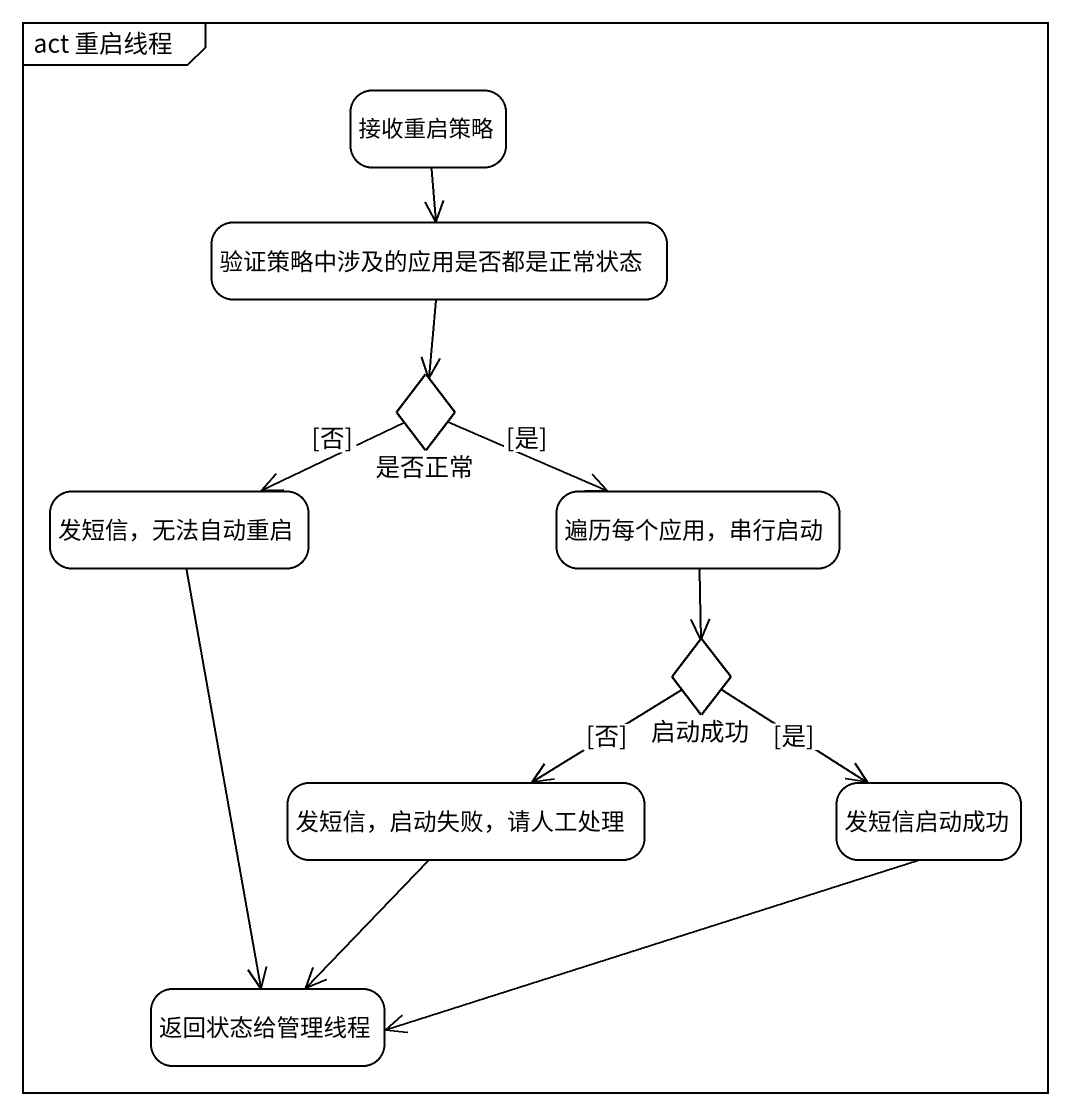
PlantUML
@startuml
mainframe act 重启线程
hide empty description
state 接收重启策略
state 验证策略中涉及的应用是否都是正常状态
state 是否正常 <<choice>>
state "发短信，无法自动重启" as 发短信_无法自动重启
state "遍历每个应用，串行启动" as 遍历每个应用_串行启动
state 启动成功 <<choice>>
state "发短信，启动失败，请人工处理" as 发短信_启动失败_请人工处理
state 发短信启动成功
state 返回状态给管理线程
接收重启策略 --> 验证策略中涉及的应用是否都是正常状态
验证策略中涉及的应用是否都是正常状态 --> 是否正常
是否正常 -left-> 发短信_无法自动重启 : [否]
是否正常 -right-> 遍历每个应用_串行启动 : [是]
发短信_无法自动重启 --> 返回状态给管理线程
遍历每个应用_串行启动 --> 启动成功
启动成功 --> 发短信_启动失败_请人工处理 : [否]
启动成功 --> 发短信启动成功 : [是]
发短信_启动失败_请人工处理 --> 返回状态给管理线程
发短信启动成功 -left-> 返回状态给管理线程
@enduml
